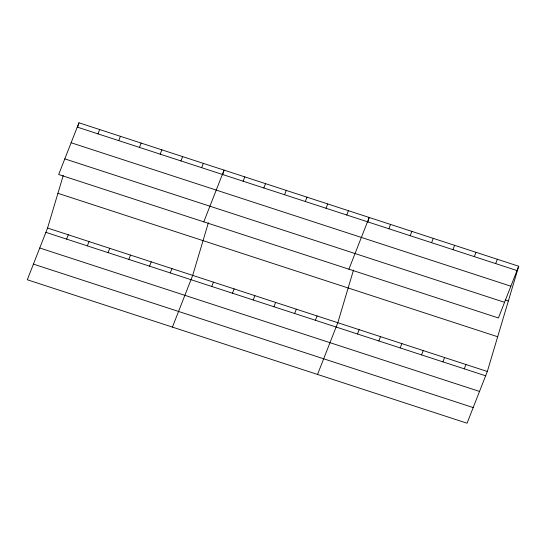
<?xml version="1.0" encoding="UTF-8"?>
<svg xmlns="http://www.w3.org/2000/svg" width="546" height="546" viewBox="0 0 546 546"><rect width="100%" height="100%" fill="white"/><g stroke="black" fill="none" stroke-linecap="round" stroke-linejoin="round"><path stroke-width="0.82" d="M518.7 266.243L498.43 317.963L58.675 174.515L78.945 122.789L518.7 266.243L487.325 371.485L467.055 423.211L27.3 279.757L47.57 228.037L63.261 175.409M77.539 127.525L78.945 122.789M208.381 222.748L192.69 275.375L172.42 327.102M222.652 174.863L224.065 170.127L203.795 221.853M353.494 270.086L337.81 322.713L317.533 374.44M367.772 222.202L369.185 217.465L348.914 269.192M97.987 133.866L99.679 129.552M66.612 239.114L68.305 234.794M118.721 140.629L120.413 136.316M87.34 245.871L89.032 241.557M139.448 147.393L141.141 143.079M108.074 252.634L109.766 248.321M160.183 154.156L161.875 149.843M128.808 259.398L130.494 255.084M180.91 160.92L182.603 156.606M149.536 266.161L151.228 261.848M201.645 167.683L203.337 163.363M170.27 272.925L171.956 268.612M243.106 181.204L244.799 176.89M211.732 286.452L213.418 282.132M263.841 187.967L265.527 183.654M232.46 293.209L234.152 288.895M284.568 194.731L286.261 190.417M253.194 299.972L254.88 295.659M305.303 201.494L306.988 197.181M273.921 306.736L275.614 302.423M326.03 208.258L327.723 203.945M294.656 313.5L296.348 309.186M346.765 215.022L348.45 210.701M315.383 320.263L317.076 315.95M388.854 228.747L390.547 224.433M357.473 333.995L359.166 329.682M410.21 235.715L411.902 231.402M378.835 340.963L380.528 336.643M431.572 242.683L433.265 238.37M400.198 347.925L401.883 343.611M452.934 249.652L454.62 245.338M421.553 354.893L423.246 350.58M474.29 256.62L475.982 252.307M442.915 361.862L444.608 357.548M495.652 263.588L497.338 259.275M464.271 368.83L465.963 364.516M77.259 127.102L517.007 270.557M71.123 142.752L510.879 286.2M505.18 299.938L508.346 300.969M64.81 158.872L504.559 302.32M57.924 193.304L497.679 336.752M47.57 228.037L487.325 371.485M45.878 232.35L485.633 375.798M39.749 247.993L479.504 391.441M33.429 264.114L473.184 407.562"/></g></svg>
